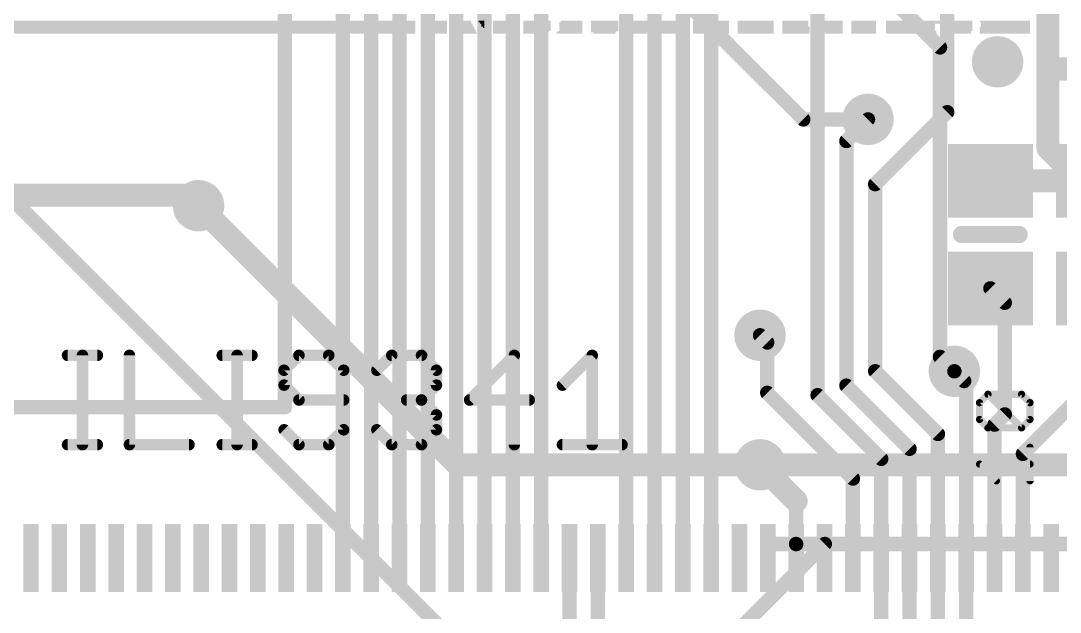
# Model space of a CAD drawing. Extents: x -42 to 37, y -47 to 54.
# Drawn here: x -5.93 to 12.41, y -8.44 to 1.99 of the extents above; entities that cross this region are included whole.
import ezdxf

# ---------------------------------------------------------------- set-up
doc = ezdxf.new("R2010")
doc.units = 0
for name, color, linetype in [('1', 12, 'CONTINUOUS'), ('16', 132, 'CONTINUOUS'), ('18', 110, 'CONTINUOUS'), ('21', 40, 'CONTINUOUS'), ('27', 253, 'CONTINUOUS')]:
    doc.layers.add(name, color=color, linetype=linetype)

# ---------------------------------------------------------------- blocks, each defined once
blk = doc.blocks.new('RECT')
blk.add_solid([(-0.5, -0.5), (0.5, -0.5), (-0.5, 0.5), (0.5, 0.5)])
blk = doc.blocks.new('ROUNDV')
at = {"const_width": 0.5}
blk.add_lwpolyline([(0, -0.25, 1), (0, 0.25, 1), (0, -0.25)], format="xyb", dxfattribs=at)

msp = doc.modelspace()

# ---------------------------------------------------------------- linework, layer by layer
at = {"layer": '1'}
for points, const_width in [([(3.25, 13.3338), (3.25, -7.485)], 0.254), ([(2.75, 7.664), (2.75, -7.485)], 0.254), ([(2.25, 7.148), (2.25, -7.485)], 0.254), ([(1.75, 6.632), (1.75, -7.485)], 0.254), ([(1.25, 5.354), (1.25, -7.485)], 0.254), ([(0.75, 4.838), (0.75, -7.485)], 0.254), ([(0.25, 4.322), (0.25, -7.485)], 0.254), ([(4.75, 4.242), (4.75, -7.485)], 0.254), ([(-0.25, 4.06), (-0.25, -7.485)], 0.254), ([(5.25, 3.98), (5.25, -7.485)], 0.254), ([(-1.27, -4.826), (-1.27, 3.556)], 0.254), ([(5.75, 3.718), (5.75, -7.485)], 0.254), ([(10.414, 0.381), (10.414, 3.556)], 0.254), ([(6.25, 3.456), (6.25, -7.485)], 0.254), ([(8.128, -4.614), (8.128, 2.54)], 0.254), ([(8.636, -0.127), (9.017, 0.254)], 0.254), ([(9.144, -0.889), (10.414, 0.381)], 0.254), ([(8.636, -4.445), (8.636, -0.127)], 0.254), ([(13.081, -0.828), (11.176, -0.828)], 0.4064), ([(-9.906, -1.082), (-2.982, -1.082)], 0.4064), ([(-2.982, -1.082), (-2.794, -1.27)], 0.4064), ([(9.144, -0.889), (9.144, -4.191)], 0.254), ([(11.43, -2.982), (11.176, -2.728)], 0.254), ([(11.43, -4.953), (11.43, -2.982)], 0.254), ([(7.239, -3.683), (7.112, -3.556)], 0.254), ([(7.239, -4.572), (7.239, -3.683)], 0.254), ([(9.144, -4.191), (10.25, -5.297)], 0.254), ([(10.713, -4.363), (10.541, -4.191)], 0.254), ([(9.75, -5.559), (8.636, -4.445)], 0.254), ([(10.75, -4.363), (10.713, -4.363)], 0.254), ([(10.75, -4.363), (10.75, -7.485)], 0.254), ([(11.75, -5.649), (12.954, -4.445)], 0.254), ([(8.75, -6.083), (7.239, -4.572)], 0.254), ([(9.25, -5.736), (8.128, -4.614)], 0.254), ([(-7.75, -4.826), (-1.27, -4.826)], 0.254), ([(11.25, -5.133), (11.43, -4.953)], 0.254), ([(11.25, -7.485), (11.25, -5.133)], 0.254), ([(10.25, -5.297), (10.25, -7.485)], 0.254), ([(9.75, -5.559), (9.75, -7.485)], 0.254), ([(7.112, -5.842), (7.75, -6.48)], 0.4064), ([(9.25, -5.736), (9.25, -7.485)], 0.254), ([(11.75, -7.485), (11.75, -5.649)], 0.254), ([(8.75, -7.485), (8.75, -6.083)], 0.254), ([(7.747, -7.239), (7.747, -6.48)], 0.254), ([(7.747, -6.48), (7.75, -6.48)], 0.254), ([(7.25, -7.485), (7.25, -7.239)], 0.254), ([(7.25, -7.239), (7.747, -7.239)], 0.254), ([(8.25, -7.239), (7.747, -7.239)], 0.254), ([(7.747, -7.239), (7.75, -7.242)], 0.254), ([(7.75, -7.242), (7.75, -7.485)], 0.254), ([(8.25, -7.485), (8.25, -7.239)], 0.254), ([(3.75, -7.485), (3.75, -10.093)], 0.254), ([(4.25, -7.485), (4.25, -9.838)], 0.254), ([(9.25, -14.859), (9.25, -7.485)], 0.254), ([(9.75, -14.224), (9.75, -7.485)], 0.254), ([(10.25, -12.79), (10.25, -7.485)], 0.254), ([(10.75, -12.274), (10.75, -7.485)], 0.254)]:
    msp.add_lwpolyline(points, dxfattribs=dict(at, const_width=const_width))
for points, const_width in [([(9.0619, 0.2091, 1), (8.9721, 0.2989)], 0.127), ([(10.3505, 0.381, 1), (10.4775, 0.381)], 0.127), ([(10.4589, 0.3361, 1), (10.3691, 0.4259)], 0.127), ([(8.6995, -0.127, 1), (8.5725, -0.127)], 0.127), ([(8.5911, -0.0821, 1), (8.6809, -0.1719)], 0.127), ([(11.176, -0.7264, 1), (11.176, -0.9296)], 0.2032), ([(-2.9102, -1.0102, 1), (-3.0538, -1.1538)], 0.2032), ([(-2.982, -1.1836, 1), (-2.982, -0.9804)], 0.2032), ([(9.2075, -0.889, 1), (9.0805, -0.889)], 0.127), ([(9.0991, -0.8441, 1), (9.1889, -0.9339)], 0.127), ([(-2.8658, -1.3418, 1), (-2.7222, -1.1982)], 0.2032), ([(11.2209, -2.6831, 1), (11.1311, -2.7729)], 0.127), ([(11.4935, -2.982, 1), (11.3665, -2.982)], 0.127), ([(11.3851, -3.0269, 1), (11.4749, -2.9371)], 0.127), ([(7.1569, -3.5111, 1), (7.0671, -3.6009)], 0.127), ([(7.3025, -3.683, 1), (7.1755, -3.683)], 0.127), ([(7.1941, -3.7279, 1), (7.2839, -3.6381)], 0.127), ([(9.1889, -4.1461, 1), (9.0991, -4.2359)], 0.127), ([(9.0805, -4.191, 1), (9.2075, -4.191)], 0.127), ([(10.5859, -4.1461, 1), (10.4961, -4.2359)], 0.127), ([(8.6809, -4.4001, 1), (8.5911, -4.4899)], 0.127), ([(8.5725, -4.445, 1), (8.6995, -4.445)], 0.127), ([(10.713, -4.2995, 1), (10.713, -4.4265)], 0.127), ([(10.6681, -4.4079, 1), (10.7579, -4.3181)], 0.127), ([(10.8135, -4.363, 1), (10.6865, -4.363)], 0.127), ([(10.75, -4.4265, 1), (10.75, -4.2995)], 0.127), ([(7.2839, -4.5271, 1), (7.1941, -4.6169)], 0.127), ([(7.1755, -4.572, 1), (7.3025, -4.572)], 0.127), ([(8.1729, -4.5691, 1), (8.0831, -4.6589)], 0.127), ([(8.0645, -4.614, 1), (8.1915, -4.614)], 0.127), ([(-1.3335, -4.826, 1), (-1.2065, -4.826)], 0.127), ([(-1.27, -4.8895, 1), (-1.27, -4.7625)], 0.127), ([(11.3665, -4.953, 1), (11.4935, -4.953)], 0.127), ([(11.4749, -4.9979, 1), (11.3851, -4.9081)], 0.127), ([(11.3135, -5.133, 1), (11.1865, -5.133)], 0.127), ([(11.2051, -5.0881, 1), (11.2949, -5.1779)], 0.127), ([(10.3135, -5.297, 1), (10.1865, -5.297)], 0.127), ([(10.2051, -5.3419, 1), (10.2949, -5.2521)], 0.127), ([(9.8135, -5.559, 1), (9.6865, -5.559)], 0.127), ([(9.7051, -5.6039, 1), (9.7949, -5.5141)], 0.127), ([(7.1838, -5.7702, 1), (7.0402, -5.9138)], 0.2032), ([(9.3135, -5.736, 1), (9.1865, -5.736)], 0.127), ([(9.2051, -5.7809, 1), (9.2949, -5.6911)], 0.127), ([(11.8135, -5.649, 1), (11.6865, -5.649)], 0.127), ([(11.7051, -5.6041, 1), (11.7949, -5.6939)], 0.127), ([(8.8135, -6.083, 1), (8.6865, -6.083)], 0.127), ([(8.7051, -6.1279, 1), (8.7949, -6.0381)], 0.127), ([(7.6782, -6.5518, 1), (7.8218, -6.4082)], 0.2032), ([(7.8105, -6.48, 1), (7.6835, -6.48)], 0.127), ([(7.747, -6.4165, 1), (7.747, -6.5435)], 0.127), ([(7.75, -6.5435, 1), (7.75, -6.4165)], 0.127), ([(7.3135, -7.239, 1), (7.1865, -7.239)], 0.127), ([(7.25, -7.1755, 1), (7.25, -7.3025)], 0.127), ([(7.747, -7.1755, 1), (7.747, -7.3025)], 0.127), ([(7.7919, -7.1941, 1), (7.7021, -7.2839)], 0.127), ([(7.8135, -7.242, 1), (7.6865, -7.242)], 0.127), ([(7.7051, -7.2869, 1), (7.7949, -7.1971)], 0.127), ([(7.747, -7.3025, 1), (7.747, -7.1755)], 0.127), ([(8.3135, -7.239, 1), (8.1865, -7.239)], 0.127), ([(8.25, -7.3025, 1), (8.25, -7.1755)], 0.127), ([(7.6835, -7.239, 1), (7.8105, -7.239)], 0.127), ([(-0.3135, -7.485, 1), (-0.1865, -7.485)], 0.127), ([(0.1865, -7.485, 1), (0.3135, -7.485)], 0.127), ([(0.6865, -7.485, 1), (0.8135, -7.485)], 0.127), ([(1.1865, -7.485, 1), (1.3135, -7.485)], 0.127), ([(1.6865, -7.485, 1), (1.8135, -7.485)], 0.127), ([(2.1865, -7.485, 1), (2.3135, -7.485)], 0.127), ([(2.6865, -7.485, 1), (2.8135, -7.485)], 0.127), ([(3.1865, -7.485, 1), (3.3135, -7.485)], 0.127), ([(3.8135, -7.485, 1), (3.6865, -7.485)], 0.127), ([(4.3135, -7.485, 1), (4.1865, -7.485)], 0.127), ([(4.6865, -7.485, 1), (4.8135, -7.485)], 0.127), ([(5.1865, -7.485, 1), (5.3135, -7.485)], 0.127), ([(5.6865, -7.485, 1), (5.8135, -7.485)], 0.127), ([(6.1865, -7.485, 1), (6.3135, -7.485)], 0.127), ([(7.1865, -7.485, 1), (7.3135, -7.485)], 0.127), ([(7.6865, -7.485, 1), (7.8135, -7.485)], 0.127), ([(8.1865, -7.485, 1), (8.3135, -7.485)], 0.127), ([(8.6865, -7.485, 1), (8.8135, -7.485)], 0.127), ([(9.3135, -7.485, 1), (9.1865, -7.485)], 0.127), ([(9.1865, -7.485, 1), (9.3135, -7.485)], 0.127), ([(9.8135, -7.485, 1), (9.6865, -7.485)], 0.127), ([(9.6865, -7.485, 1), (9.8135, -7.485)], 0.127), ([(10.3135, -7.485, 1), (10.1865, -7.485)], 0.127), ([(10.1865, -7.485, 1), (10.3135, -7.485)], 0.127), ([(10.8135, -7.485, 1), (10.6865, -7.485)], 0.127), ([(10.6865, -7.485, 1), (10.8135, -7.485)], 0.127), ([(11.1865, -7.485, 1), (11.3135, -7.485)], 0.127), ([(11.6865, -7.485, 1), (11.8135, -7.485)], 0.127)]:
    msp.add_lwpolyline(points, format="xyb", dxfattribs=dict(at, const_width=const_width))
at = {"layer": '16'}
for points, const_width in [([(7.874, 0.254), (-3.81, 11.938)], 0.254), ([(3.302, -10.541), (-16.256, 9.017)], 0.254), ([(12.192, 3.048), (12.192, 1.143)], 0.4064), ([(10.287, 1.524), (9.144, 2.667)], 0.254), ([(10.287, -3.937), (10.287, 1.524)], 0.254), ([(12.192, 1.143), (12.192, -0.254)], 0.4064), ([(12.954, 1.143), (12.192, 1.143)], 0.4064), ([(9.017, 0.254), (7.874, 0.254)], 0.254), ([(12.192, -0.254), (12.7, -0.762)], 0.4064), ([(-2.794, -1.27), (1.778, -5.842)], 0.4064), ([(10.287, -3.937), (10.541, -4.191)], 0.254), ([(1.778, -5.842), (7.112, -5.842)], 0.4064), ([(7.112, -5.842), (12.7, -5.842)], 0.4064), ([(8.255, -7.239), (5.461, -10.033)], 0.254), ([(18.923, -7.239), (8.255, -7.239)], 0.254)]:
    msp.add_lwpolyline(points, dxfattribs=dict(at, const_width=const_width))
for points, const_width in [([(10.3505, 1.524, 1), (10.2235, 1.524)], 0.127), ([(10.2421, 1.4791, 1), (10.3319, 1.5689)], 0.127), ([(12.2936, 1.143, 1), (12.0904, 1.143)], 0.2032), ([(12.192, 1.2446, 1), (12.192, 1.0414)], 0.2032), ([(12.0904, 1.143, 1), (12.2936, 1.143)], 0.2032), ([(7.874, 0.3175, 1), (7.874, 0.1905)], 0.127), ([(9.017, 0.1905, 1), (9.017, 0.3175)], 0.127), ([(7.8291, 0.2091, 1), (7.9189, 0.2989)], 0.127), ([(12.0904, -0.254, 1), (12.2936, -0.254)], 0.2032), ([(12.2638, -0.1822, 1), (12.1202, -0.3258)], 0.2032), ([(-2.7222, -1.1982, 1), (-2.8658, -1.3418)], 0.2032), ([(10.3319, -3.8921, 1), (10.2421, -3.9819)], 0.127), ([(10.2235, -3.937, 1), (10.3505, -3.937)], 0.127), ([(10.4961, -4.2359, 1), (10.5859, -4.1461)], 0.127), ([(1.778, -5.7404, 1), (1.778, -5.9436)], 0.2032), ([(1.7062, -5.9138, 1), (1.8498, -5.7702)], 0.2032), ([(7.112, -5.7404, 1), (7.112, -5.9436)], 0.2032), ([(7.112, -5.9436, 1), (7.112, -5.7404)], 0.2032), ([(8.255, -7.1755, 1), (8.255, -7.3025)], 0.127), ([(8.2999, -7.2839, 1), (8.2101, -7.1941)], 0.127)]:
    msp.add_lwpolyline(points, format="xyb", dxfattribs=dict(at, const_width=const_width))
at = {"layer": '21'}
for points, const_width in [([(11.684, -1.778), (10.668, -1.778)], 0.3048), ([(-5.1054, -3.9103), (-4.58, -3.9103)], 0.2032), ([(-4.8427, -5.4864), (-4.8427, -3.9103)], 0.2032), ([(-4.014, -3.9103), (-4.014, -5.4864)], 0.2032), ([(-2.3768, -3.9103), (-1.8514, -3.9103)], 0.2032), ([(-2.1141, -5.4864), (-2.1141, -3.9103)], 0.2032), ([(-1.0227, -3.9103), (-1.2854, -4.1729)], 0.2032), ([(-0.4973, -3.9103), (-1.0227, -3.9103)], 0.2032), ([(-0.2346, -4.1729), (-0.4973, -3.9103)], 0.2032), ([(0.3518, -4.1729), (0.6145, -3.9103)], 0.2032), ([(0.6145, -3.9103), (1.1399, -3.9103)], 0.2032), ([(1.1399, -3.9103), (1.4025, -4.1729)], 0.2032), ([(2.777, -3.9103), (1.9889, -4.6983)], 0.2032), ([(2.777, -5.4864), (2.777, -3.9103)], 0.2032), ([(3.6261, -4.4356), (4.1515, -3.9103)], 0.2032), ([(4.1515, -3.9103), (4.1515, -5.4864)], 0.2032), ([(-1.2854, -4.1729), (-1.2854, -4.4356)], 0.2032), ([(-0.2346, -5.2237), (-0.2346, -4.1729)], 0.2032), ([(1.4025, -4.1729), (1.4025, -4.4356)], 0.2032), ([(-1.2854, -4.4356), (-1.0227, -4.6983)], 0.2032), ([(1.4025, -4.4356), (1.1399, -4.6983)], 0.2032), ([(-1.0227, -4.6983), (-0.2346, -4.6983)], 0.2032), ([(1.1399, -4.6983), (0.8772, -4.6983)], 0.2032), ([(1.1399, -4.6983), (1.4025, -4.961)], 0.2032), ([(1.9889, -4.6983), (3.0397, -4.6983)], 0.2032), ([(1.4025, -4.961), (1.4025, -5.2237)], 0.2032), ([(-1.2854, -5.2237), (-1.0227, -5.4864)], 0.2032), ([(-0.4973, -5.4864), (-0.2346, -5.2237)], 0.2032), ([(0.6145, -5.4864), (0.3518, -5.2237)], 0.2032), ([(1.4025, -5.2237), (1.1399, -5.4864)], 0.2032), ([(-5.1054, -5.4864), (-4.58, -5.4864)], 0.2032), ([(-4.014, -5.4864), (-2.9632, -5.4864)], 0.2032), ([(-2.3768, -5.4864), (-1.8514, -5.4864)], 0.2032), ([(-1.0227, -5.4864), (-0.4973, -5.4864)], 0.2032), ([(1.1399, -5.4864), (0.6145, -5.4864)], 0.2032), ([(3.6261, -5.4864), (4.6769, -5.4864)], 0.2032)]:
    msp.add_lwpolyline(points, dxfattribs=dict(at, const_width=const_width))
for points, const_width in [([(10.668, -1.7018, 1), (10.668, -1.8542)], 0.1524), ([(11.684, -1.8542, 1), (11.684, -1.7018)], 0.1524), ([(-5.1054, -3.8595, 1), (-5.1054, -3.9611)], 0.1016), ([(-4.7919, -3.9103, 1), (-4.8935, -3.9103)], 0.1016), ([(-4.58, -3.9611, 1), (-4.58, -3.8595)], 0.1016), ([(-3.9632, -3.9103, 1), (-4.0648, -3.9103)], 0.1016), ([(-2.3768, -3.8595, 1), (-2.3768, -3.9611)], 0.1016), ([(-2.0633, -3.9103, 1), (-2.1649, -3.9103)], 0.1016), ([(-1.8514, -3.9611, 1), (-1.8514, -3.8595)], 0.1016), ([(-1.0227, -3.8595, 1), (-1.0227, -3.9611)], 0.1016), ([(-0.9868, -3.9462, 1), (-1.0586, -3.8743)], 0.1016), ([(-0.4614, -3.8743, 1), (-0.5332, -3.9462)], 0.1016), ([(-0.4973, -3.9611, 1), (-0.4973, -3.8595)], 0.1016), ([(0.6145, -3.8595, 1), (0.6145, -3.9611)], 0.1016), ([(0.6504, -3.9462, 1), (0.5786, -3.8743)], 0.1016), ([(1.1758, -3.8743, 1), (1.1039, -3.9462)], 0.1016), ([(1.1399, -3.9611, 1), (1.1399, -3.8595)], 0.1016), ([(2.8278, -3.9103, 1), (2.7262, -3.9103)], 0.1016), ([(2.8129, -3.9462, 1), (2.7411, -3.8743)], 0.1016), ([(4.2023, -3.9103, 1), (4.1007, -3.9103)], 0.1016), ([(4.1874, -3.9462, 1), (4.1156, -3.8743)], 0.1016), ([(-1.2346, -4.1729, 1), (-1.3362, -4.1729)], 0.1016), ([(-1.3213, -4.137, 1), (-1.2494, -4.2089)], 0.1016), ([(-0.1838, -4.1729, 1), (-0.2854, -4.1729)], 0.1016), ([(-0.2705, -4.2089, 1), (-0.1987, -4.137)], 0.1016), ([(0.3159, -4.137, 1), (0.3877, -4.2089)], 0.1016), ([(1.4533, -4.1729, 1), (1.3518, -4.1729)], 0.1016), ([(1.3666, -4.2089, 1), (1.4385, -4.137)], 0.1016), ([(-1.2494, -4.3997, 1), (-1.3213, -4.4716)], 0.1016), ([(-1.3362, -4.4356, 1), (-1.2346, -4.4356)], 0.1016), ([(1.3518, -4.4356, 1), (1.4533, -4.4356)], 0.1016), ([(1.4385, -4.4716, 1), (1.3666, -4.3997)], 0.1016), ([(3.5902, -4.3997, 1), (3.662, -4.4716)], 0.1016), ([(-1.0227, -4.6475, 1), (-1.0227, -4.7491)], 0.1016), ([(-1.0586, -4.7342, 1), (-0.9868, -4.6624)], 0.1016), ([(-0.2346, -4.7491, 1), (-0.2346, -4.6475)], 0.1016), ([(0.8772, -4.6475, 1), (0.8772, -4.7491)], 0.1016), ([(1.1758, -4.6624, 1), (1.1039, -4.7342)], 0.1016), ([(1.1039, -4.6624, 1), (1.1758, -4.7342)], 0.1016), ([(1.1399, -4.7491, 1), (1.1399, -4.6475)], 0.1016), ([(1.9889, -4.6475, 1), (1.9889, -4.7491)], 0.1016), ([(1.953, -4.6624, 1), (2.0249, -4.7342)], 0.1016), ([(3.0397, -4.7491, 1), (3.0397, -4.6475)], 0.1016), ([(1.4533, -4.961, 1), (1.3518, -4.961)], 0.1016), ([(1.3666, -4.9969, 1), (1.4385, -4.9251)], 0.1016), ([(-1.2494, -5.1878, 1), (-1.3213, -5.2596)], 0.1016), ([(-0.1987, -5.2596, 1), (-0.2705, -5.1878)], 0.1016), ([(0.3877, -5.1878, 1), (0.3159, -5.2596)], 0.1016), ([(1.4385, -5.2596, 1), (1.3666, -5.1878)], 0.1016), ([(-0.2854, -5.2237, 1), (-0.1838, -5.2237)], 0.1016), ([(1.3518, -5.2237, 1), (1.4533, -5.2237)], 0.1016), ([(-5.1054, -5.4356, 1), (-5.1054, -5.5372)], 0.1016), ([(-4.8935, -5.4864, 1), (-4.7919, -5.4864)], 0.1016), ([(-4.58, -5.5372, 1), (-4.58, -5.4356)], 0.1016), ([(-4.014, -5.4356, 1), (-4.014, -5.5372)], 0.1016), ([(-4.0648, -5.4864, 1), (-3.9632, -5.4864)], 0.1016), ([(-2.9632, -5.5372, 1), (-2.9632, -5.4356)], 0.1016), ([(-2.3768, -5.4356, 1), (-2.3768, -5.5372)], 0.1016), ([(-2.1649, -5.4864, 1), (-2.0633, -5.4864)], 0.1016), ([(-1.8514, -5.5372, 1), (-1.8514, -5.4356)], 0.1016), ([(-1.0227, -5.4356, 1), (-1.0227, -5.5372)], 0.1016), ([(-1.0586, -5.5223, 1), (-0.9868, -5.4505)], 0.1016), ([(-0.5332, -5.4505, 1), (-0.4614, -5.5223)], 0.1016), ([(-0.4973, -5.5372, 1), (-0.4973, -5.4356)], 0.1016), ([(0.6145, -5.4356, 1), (0.6145, -5.5372)], 0.1016), ([(0.5786, -5.5223, 1), (0.6504, -5.4505)], 0.1016), ([(1.1039, -5.4505, 1), (1.1758, -5.5223)], 0.1016), ([(1.1399, -5.5372, 1), (1.1399, -5.4356)], 0.1016), ([(2.7262, -5.4864, 1), (2.8278, -5.4864)], 0.1016), ([(3.6261, -5.4356, 1), (3.6261, -5.5372)], 0.1016), ([(4.1007, -5.4864, 1), (4.2023, -5.4864)], 0.1016), ([(4.6769, -5.5372, 1), (4.6769, -5.4356)], 0.1016)]:
    msp.add_lwpolyline(points, format="xyb", dxfattribs=dict(at, const_width=const_width))
at = {"layer": '27', "const_width": 0.127}
for points in [[(10.9847, -4.7451), (11.133, -4.5968)], [(11.133, -4.5968), (11.7262, -4.5968)], [(11.7262, -5.19), (11.133, -4.5968)], [(11.7262, -4.5968), (11.8745, -4.7451)], [(10.9847, -5.0417), (10.9847, -4.7451)], [(11.8745, -4.7451), (11.8745, -5.0417)], [(11.133, -5.19), (10.9847, -5.0417)], [(11.7262, -5.19), (11.133, -5.19)], [(11.8745, -5.0417), (11.7262, -5.19)], [(11.8745, -6.1255), (11.8745, -5.5324)], [(11.2813, -6.1255), (10.9847, -5.829)], [(10.9847, -5.829), (11.8745, -5.829)]]:
    msp.add_lwpolyline(points, dxfattribs=at)
at = {"layer": '27', "const_width": 0.0635}
for points in [[(11.133, -4.5651, 1), (11.133, -4.6286)], [(11.1555, -4.5744, 1), (11.1106, -4.6193)], [(11.1555, -4.6193, 1), (11.1106, -4.5744)], [(11.7487, -4.5744, 1), (11.7038, -4.6193)], [(11.7262, -4.6286, 1), (11.7262, -4.5651)], [(11.0165, -4.7451, 1), (10.953, -4.7451)], [(10.9623, -4.7227, 1), (11.0072, -4.7676)], [(11.9063, -4.7451, 1), (11.8428, -4.7451)], [(11.852, -4.7676, 1), (11.897, -4.7227)], [(10.953, -5.0417, 1), (11.0165, -5.0417)], [(11.0072, -5.0193, 1), (10.9623, -5.0642)], [(11.133, -5.1583, 1), (11.133, -5.2218)], [(11.7262, -5.2218, 1), (11.7262, -5.1583)], [(11.8428, -5.0417, 1), (11.9063, -5.0417)], [(11.897, -5.0642, 1), (11.852, -5.0193)], [(11.1106, -5.2125, 1), (11.1555, -5.1676)], [(11.7038, -5.1676, 1), (11.7487, -5.2125)], [(11.7038, -5.2125, 1), (11.7487, -5.1676)], [(11.9063, -5.5324, 1), (11.8428, -5.5324)], [(10.9847, -5.7972, 1), (10.9847, -5.8607)], [(11.0072, -5.8065, 1), (10.9623, -5.8514)], [(11.8745, -5.8607, 1), (11.8745, -5.7972)], [(11.2589, -6.148, 1), (11.3038, -6.1031)], [(11.8428, -6.1255, 1), (11.9063, -6.1255)]]:
    msp.add_lwpolyline(points, format="xyb", dxfattribs=at)

# ---------------------------------------------------------------- block references
at = {"layer": '1', "xscale": 1.3, "yscale": 1.5, "rotation": 270}
for p in [(11.176, -0.828), (13.081, -0.828), (11.176, -2.728), (13.081, -2.728)]:
    msp.add_blockref('RECT', p, dxfattribs=at)
at = {"layer": '1', "xscale": 0.275, "yscale": 1.2}
for p in [(-5.75, -7.485), (-5.25, -7.485), (-4.75, -7.485), (-4.25, -7.485), (-3.75, -7.485), (-3.25, -7.485), (-2.75, -7.485), (-2.25, -7.485), (-1.75, -7.485), (-1.25, -7.485), (-0.75, -7.485), (-0.25, -7.485), (0.25, -7.485), (0.75, -7.485), (1.25, -7.485), (1.75, -7.485), (2.25, -7.485), (2.75, -7.485), (3.25, -7.485), (3.75, -7.485), (4.25, -7.485), (4.75, -7.485), (5.25, -7.485), (5.75, -7.485), (6.25, -7.485), (6.75, -7.485), (7.25, -7.485), (7.75, -7.485), (8.25, -7.485), (8.75, -7.485), (9.25, -7.485), (9.75, -7.485), (10.25, -7.485), (10.75, -7.485), (11.25, -7.485), (11.75, -7.485), (12.25, -7.485)]:
    msp.add_blockref('RECT', p, dxfattribs=at)
at = {"layer": '18', "xscale": 0.9064, "yscale": 0.9064}
for p in [(11.303, 1.27), (11.303, 1.27), (9.017, 0.254), (9.017, 0.254), (-2.794, -1.27), (-2.794, -1.27), (7.112, -3.556), (7.112, -3.556), (10.541, -4.191), (10.541, -4.191), (7.112, -5.842), (7.112, -5.842)]:
    msp.add_blockref('ROUNDV', p, dxfattribs=at)
at = {"layer": '21', "yscale": 0.0254}
for p, xscale in [((-4.1529, 1.9812), 10.3632), ((-4.1529, 1.9558), 10.3632), ((-4.1529, 1.9304), 10.3632), ((-4.1529, 1.905), 10.3632), ((-4.1529, 1.8796), 10.3632), ((-4.1529, 1.8542), 10.3632), ((-4.1529, 1.8288), 10.3632), ((1.3843, 1.9812), 0.4064), ((1.3843, 1.9558), 0.4064), ((1.3843, 1.9304), 0.4064), ((1.3843, 1.905), 0.4064), ((1.3843, 1.8796), 0.4064), ((1.3843, 1.8542), 0.4064), ((1.3843, 1.8288), 0.4064), ((1.8669, 1.9812), 0.3048), ((1.8669, 1.9558), 0.3048), ((1.8796, 1.9304), 0.3302), ((1.8796, 1.905), 0.3302), ((1.8923, 1.8796), 0.3556), ((1.8923, 1.8542), 0.3556), ((1.905, 1.8288), 0.381), ((2.1971, 1.9812), 0.1016), ((2.2098, 1.9558), 0.0762), ((2.2225, 1.9304), 0.0508), ((2.2225, 1.905), 0.0508), ((2.2352, 1.8796), 0.0254), ((2.5908, 1.9812), 0.381), ((2.5908, 1.9558), 0.381), ((2.5908, 1.9304), 0.381), ((2.5908, 1.905), 0.381), ((2.5908, 1.8796), 0.381), ((2.5908, 1.8542), 0.381), ((2.5908, 1.8288), 0.381), ((3.175, 1.9812), 0.4826), ((3.175, 1.9558), 0.4826), ((3.175, 1.9304), 0.4826), ((3.175, 1.905), 0.4826), ((3.175, 1.8796), 0.4826), ((3.175, 1.8542), 0.4826), ((3.175, 1.8288), 0.4826), ((3.7719, 1.9558), 0.4064), ((3.7719, 1.9304), 0.4064), ((3.7719, 1.905), 0.4064), ((3.7719, 1.8796), 0.4064), ((3.7719, 1.8542), 0.4064), ((3.7719, 1.8288), 0.4064), ((3.7846, 1.9812), 0.381), ((4.3688, 1.9812), 0.4826), ((4.3688, 1.9558), 0.4826), ((4.3688, 1.9304), 0.4826), ((4.3688, 1.905), 0.4826), ((4.3688, 1.8796), 0.4826), ((4.3688, 1.8542), 0.4826), ((4.3688, 1.8288), 0.4826), ((4.953, 1.8288), 0.4318), ((5.2705, 1.9812), 1.016), ((5.2705, 1.9558), 1.016), ((4.953, 1.9304), 0.381), ((4.953, 1.905), 0.381), ((4.953, 1.8796), 0.381), ((4.953, 1.8542), 0.381), ((5.5372, 1.9304), 0.4826), ((5.5372, 1.905), 0.4826), ((5.5372, 1.8796), 0.4826), ((5.5372, 1.8542), 0.4826), ((5.5372, 1.8288), 0.4826), ((6.2484, 1.9812), 0.635), ((6.2484, 1.9558), 0.635), ((6.2484, 1.9304), 0.635), ((6.2484, 1.905), 0.635), ((6.2484, 1.8796), 0.635), ((6.2484, 1.8542), 0.635), ((6.2484, 1.8288), 0.635), ((7.0358, 1.9812), 0.635), ((7.0358, 1.9558), 0.635), ((7.0358, 1.9304), 0.635), ((7.0358, 1.905), 0.635), ((7.0358, 1.8796), 0.635), ((7.0358, 1.8542), 0.635), ((7.0358, 1.8288), 0.635), ((7.7343, 1.9812), 0.4572), ((7.7343, 1.9558), 0.4572), ((7.7343, 1.9304), 0.4572), ((7.7343, 1.905), 0.4572), ((7.747, 1.8796), 0.4826), ((7.747, 1.8542), 0.4826), ((7.747, 1.8288), 0.4826), ((8.3439, 1.9812), 0.4572), ((8.3439, 1.9558), 0.4572), ((8.3566, 1.9304), 0.4318), ((8.3566, 1.905), 0.4318), ((8.3566, 1.8796), 0.4318), ((8.3566, 1.8542), 0.4318), ((8.3566, 1.8288), 0.4318), ((8.9408, 1.9812), 0.4318), ((8.9408, 1.9558), 0.4318), ((8.9408, 1.9304), 0.4318), ((8.9408, 1.905), 0.4318), ((8.9408, 1.8796), 0.4318), ((8.9408, 1.8542), 0.4318), ((8.9408, 1.8288), 0.4318), ((10.0965, 1.9812), 1.524), ((10.0965, 1.9558), 1.524), ((9.7663, 1.9304), 0.8636), ((9.7663, 1.905), 0.8636), ((9.7663, 1.8796), 0.8636), ((9.7663, 1.8542), 0.8636), ((9.7663, 1.8288), 0.8636), ((10.6045, 1.9304), 0.508), ((10.6045, 1.905), 0.508), ((10.6045, 1.8796), 0.508), ((10.6045, 1.8542), 0.508), ((10.6045, 1.8288), 0.508), ((11.43, 1.9812), 0.889), ((11.43, 1.8796), 0.889), ((11.43, 1.8542), 0.889), ((11.43, 1.8288), 0.889), ((11.4427, 1.9558), 0.8636), ((11.4427, 1.9304), 0.8636), ((11.4427, 1.905), 0.8636), ((-4.1529, 1.8034), 10.3632), ((-4.1529, 1.778), 10.3632), ((1.3843, 1.8034), 0.4064), ((1.3843, 1.778), 0.4064), ((1.905, 1.8034), 0.381), ((1.9177, 1.778), 0.4064), ((2.5908, 1.8034), 0.381), ((2.5908, 1.778), 0.381), ((3.1623, 1.8034), 0.4572), ((3.1369, 1.778), 0.4064), ((3.7465, 1.778), 0.4572), ((3.7592, 1.8034), 0.4318), ((4.3561, 1.8034), 0.4572), ((4.3688, 1.778), 0.381), ((4.953, 1.8034), 0.4318), ((4.953, 1.778), 0.4318), ((5.5499, 1.8034), 0.4572), ((5.5499, 1.778), 0.4572), ((6.2484, 1.8034), 0.635), ((6.2484, 1.778), 0.635), ((7.0358, 1.8034), 0.635), ((7.0358, 1.778), 0.635), ((7.747, 1.8034), 0.4826), ((7.747, 1.778), 0.4826), ((8.3566, 1.8034), 0.4318), ((8.3566, 1.778), 0.4318), ((8.9408, 1.8034), 0.4318), ((8.9408, 1.778), 0.4318), ((9.779, 1.8034), 0.889), ((9.779, 1.778), 0.889), ((10.5918, 1.8034), 0.4826), ((10.6045, 1.778), 0.4572), ((11.43, 1.8034), 0.889), ((11.43, 1.778), 0.889)]:
    msp.add_blockref('RECT', p, dxfattribs=dict(at, xscale=xscale))

doc.saveas('drawing.dxf')
